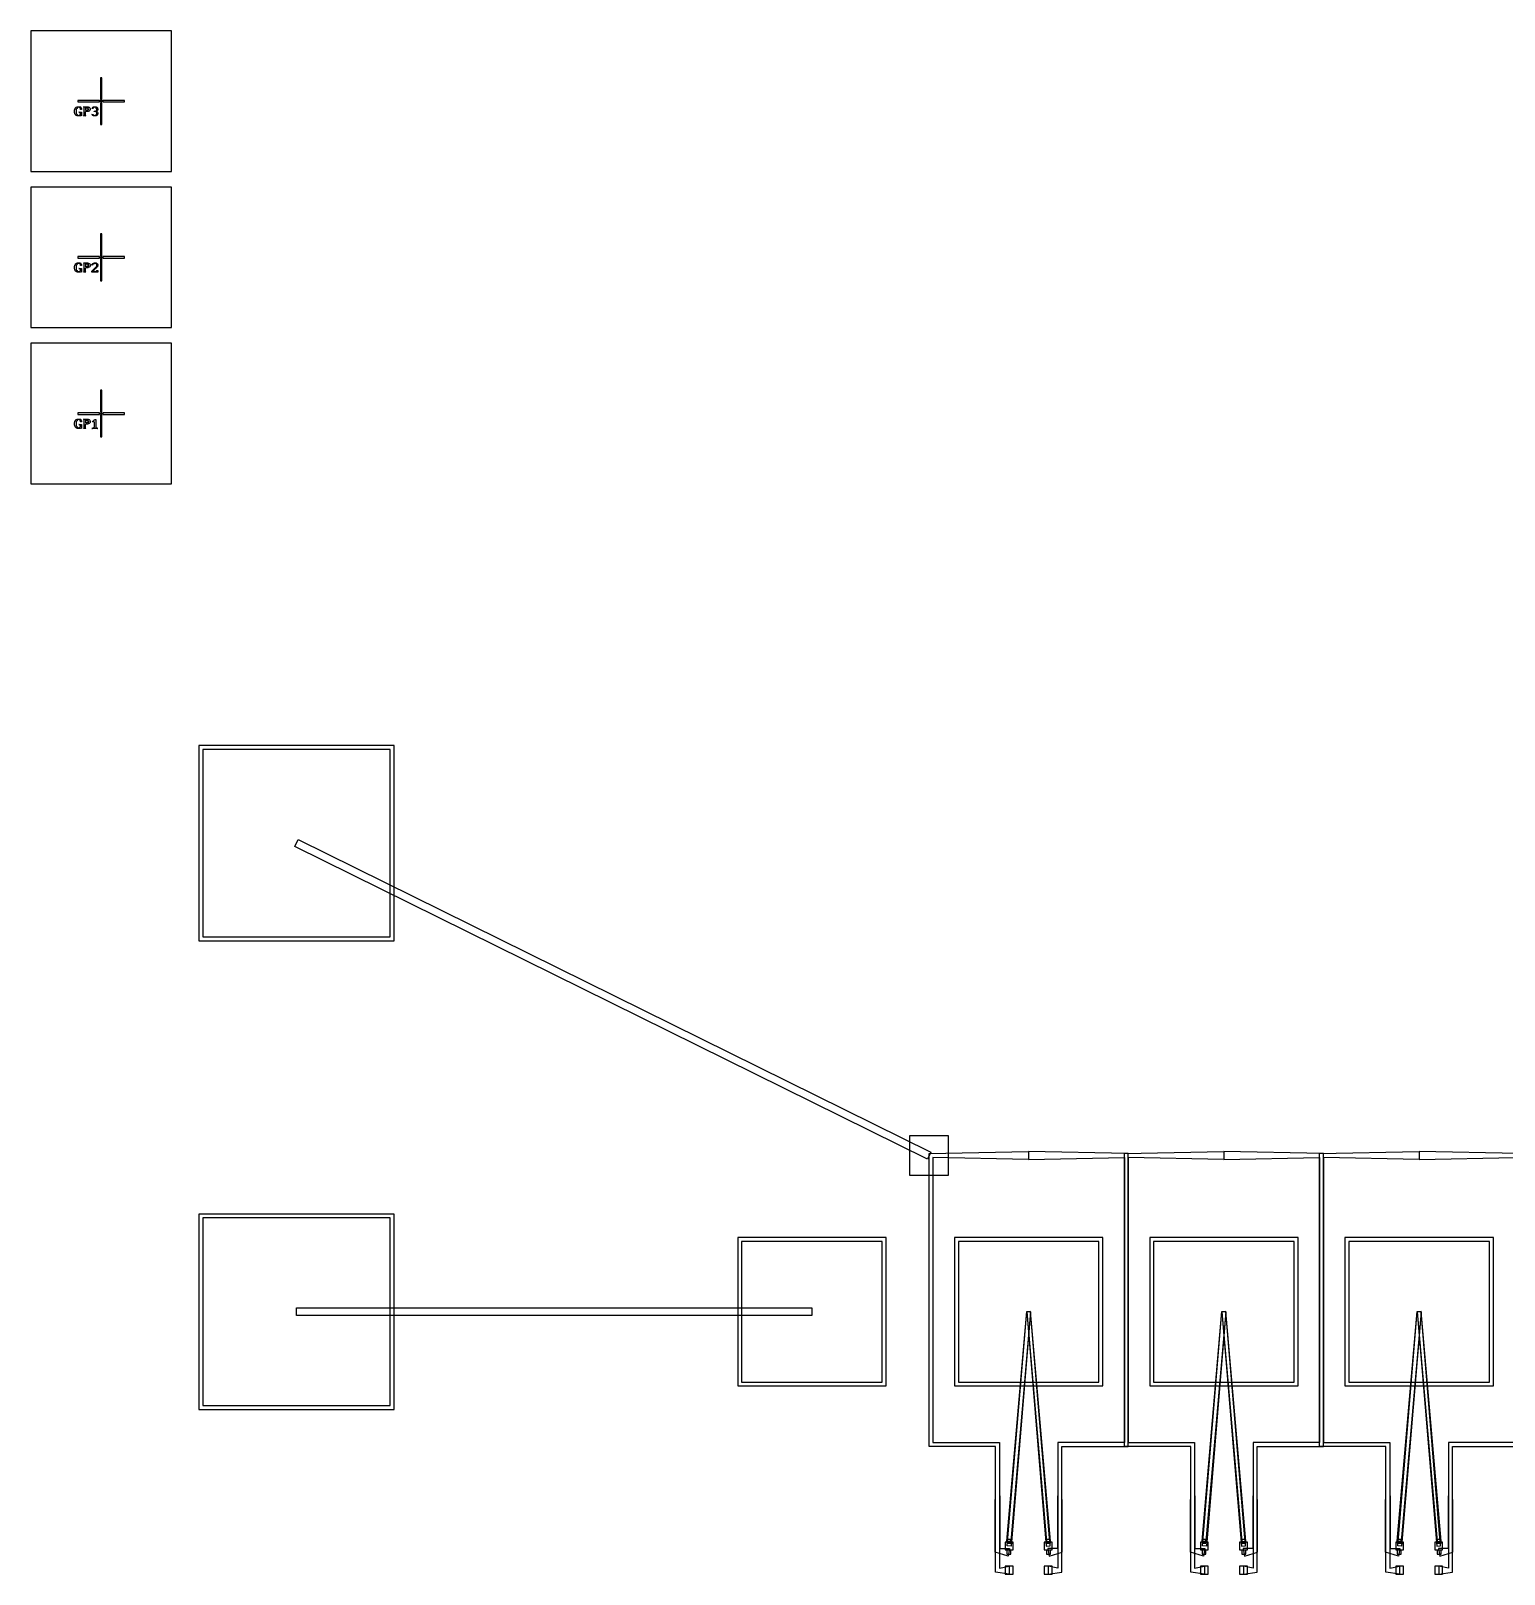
# Model space of a CAD drawing. Extents: x -3590 to 3590, y -2090 to 2775.
# Drawn here: x -3590 to -1704, y -1686 to 290 of the extents above; entities that cross this region are included whole.
import ezdxf

# ---------------------------------------------------------------- set-up
doc = ezdxf.new("R2010")
doc.units = 0

msp = doc.modelspace()

# ---------------------------------------------------------------- linework, layer by layer
at = {"layer": 'M1_Neg'}
for points in [[(-3501, 202), (-3499, 202), (-3499, 230), (-3501, 230)], [(-3530, 199), (-3502, 199), (-3502, 201), (-3530, 201)], [(-3498, 200.2), (-3499.8, 200.2), (-3499.8, 202), (-3500.2, 202), (-3500.2, 200.2), (-3502, 200.2), (-3502, 199.8), (-3500.2, 199.8), (-3500.2, 198), (-3499.8, 198), (-3499.8, 199.8), (-3498, 199.8)], [(-3501, 170), (-3499, 170), (-3499, 198), (-3501, 198)], [(-3498, 199), (-3470, 199), (-3470, 201), (-3498, 201)], [(-3534.3, 188.7), (-3533.6, 189.4), (-3533.6, 190.1), (-3532.9, 190.8), (-3532.9, 191.5), (-3532.2, 192.2), (-3531.5, 192.2), (-3530.8, 192.9), (-3530.1, 192.9), (-3529.4, 192.9), (-3528.7, 192.9), (-3528, 192.9), (-3527.3, 192.9), (-3526.6, 192.9), (-3525.9, 192.2), (-3525.9, 191.5), (-3525.2, 190.8), (-3525.2, 190.1), (-3525.2, 189.4), (-3525.9, 189.4), (-3526.6, 189.4), (-3526.6, 190.1), (-3526.6, 190.8), (-3527.3, 191.5), (-3528, 192.2), (-3528.7, 192.2), (-3529.4, 192.2), (-3530.1, 191.5), (-3530.8, 190.8), (-3531.5, 190.1), (-3532.2, 189.4), (-3532.2, 188.7), (-3532.2, 188), (-3532.2, 187.3), (-3532.2, 186.6), (-3532.2, 185.9), (-3532.2, 185.2), (-3532.2, 184.5), (-3531.5, 183.8), (-3530.8, 183.1), (-3530.1, 182.4), (-3529.4, 181.7), (-3528.7, 181.7), (-3528, 181.7), (-3527.3, 182.4), (-3526.6, 183.1), (-3526.6, 183.8), (-3526.6, 184.5), (-3527.3, 185.2), (-3528, 185.9), (-3528.7, 185.9), (-3528, 185.9), (-3527.3, 185.9), (-3526.6, 185.9), (-3525.9, 185.9), (-3525.2, 185.9), (-3525.2, 185.2), (-3525.2, 184.5), (-3525.2, 183.8), (-3525.2, 183.1), (-3525.2, 182.4), (-3525.2, 181.7), (-3525.2, 181), (-3525.9, 181.7), (-3526.6, 181), (-3527.3, 181), (-3528, 181), (-3528.7, 181), (-3529.4, 181), (-3530.1, 181), (-3530.8, 181), (-3531.5, 181.7), (-3532.2, 181.7), (-3532.9, 182.4), (-3532.9, 183.1), (-3533.6, 183.8), (-3533.6, 184.5), (-3534.3, 185.2), (-3534.3, 185.9), (-3534.3, 186.6), (-3534.3, 187.3), (-3534.3, 188), (-3534.3, 188.7)], [(-3522.4, 192.9), (-3521.7, 192.9), (-3521, 192.9), (-3520.3, 192.9), (-3519.6, 192.9), (-3518.9, 192.9), (-3518.2, 192.9), (-3517.5, 192.9), (-3516.8, 192.9), (-3516.1, 192.2), (-3515.4, 192.2), (-3514.7, 191.5), (-3514, 190.8), (-3514, 190.1), (-3514, 189.4), (-3514, 188.7), (-3514.7, 188), (-3515.4, 187.3), (-3516.1, 187.3), (-3516.8, 186.6), (-3517.5, 186.6), (-3518.2, 186.6), (-3518.9, 186.6), (-3519.6, 186.6), (-3520.3, 185.9), (-3520.3, 185.2), (-3520.3, 184.5), (-3520.3, 183.8), (-3520.3, 183.1), (-3520.3, 182.4), (-3520.3, 181.7), (-3519.6, 181), (-3520.3, 181), (-3521, 181), (-3521.7, 181), (-3522.4, 181), (-3521.7, 181.7), (-3521.7, 182.4), (-3521.7, 183.1), (-3521.7, 183.8), (-3521.7, 184.5), (-3521.7, 185.2), (-3521.7, 185.9), (-3521.7, 186.6), (-3521.7, 187.3), (-3521.7, 188), (-3521.7, 188.7), (-3521.7, 189.4), (-3521.7, 190.1), (-3521.7, 190.8), (-3521.7, 191.5), (-3521.7, 192.2), (-3522.4, 192.9)], [(-3511.9, 190.8), (-3511.2, 191.5), (-3510.5, 192.2), (-3509.8, 192.9), (-3509.1, 192.9), (-3508.4, 192.9), (-3507.7, 192.9), (-3507, 192.9), (-3506.3, 192.9), (-3505.6, 192.2), (-3504.9, 191.5), (-3504.9, 190.8), (-3504.2, 190.1), (-3504.2, 189.4), (-3504.2, 188.7), (-3504.9, 188), (-3505.6, 187.3), (-3505.6, 186.6), (-3504.9, 185.9), (-3504.2, 185.2), (-3504.2, 184.5), (-3504.2, 183.8), (-3504.9, 183.1), (-3504.9, 182.4), (-3505.6, 181.7), (-3506.3, 181), (-3507, 181), (-3507.7, 181), (-3508.4, 181), (-3509.1, 181), (-3509.8, 181), (-3510.5, 181.7), (-3511.2, 182.4), (-3511.9, 183.1), (-3511.2, 183.1), (-3510.5, 183.1), (-3509.8, 182.4), (-3509.1, 181.7), (-3508.4, 181.7), (-3507.7, 181.7), (-3507, 181.7), (-3506.3, 182.4), (-3506.3, 183.1), (-3505.6, 183.8), (-3505.6, 184.5), (-3505.6, 185.2), (-3506.3, 185.9), (-3507, 186.6), (-3507.7, 186.6), (-3508.4, 186.6), (-3509.1, 186.6), (-3509.1, 187.3), (-3508.4, 187.3), (-3507.7, 187.3), (-3507, 187.3), (-3506.3, 188), (-3505.6, 188.7), (-3505.6, 189.4), (-3505.6, 190.1), (-3506.3, 190.8), (-3506.3, 191.5), (-3507, 192.2), (-3507.7, 192.2), (-3508.4, 192.2), (-3509.1, 192.2), (-3509.8, 191.5), (-3510.5, 190.8), (-3511.2, 190.8), (-3511.9, 190.8)], [(-3501, 2), (-3499, 2), (-3499, 30), (-3501, 30)], [(-3530, -1), (-3502, -1), (-3502, 1), (-3530, 1)], [(-3498, 0.2), (-3499.8, 0.2), (-3499.8, 2), (-3500.2, 2), (-3500.2, 0.2), (-3502, 0.2), (-3502, -0.2), (-3500.2, -0.2), (-3500.2, -2), (-3499.8, -2), (-3499.8, -0.2), (-3498, -0.2)], [(-3498, -1), (-3470, -1), (-3470, 1), (-3498, 1)], [(-3534.3, -11.3), (-3533.6, -10.6), (-3533.6, -9.9), (-3532.9, -9.2), (-3532.9, -8.5), (-3532.2, -7.8), (-3531.5, -7.8), (-3530.8, -7.1), (-3530.1, -7.1), (-3529.4, -7.1), (-3528.7, -7.1), (-3528, -7.1), (-3527.3, -7.1), (-3526.6, -7.1), (-3525.9, -7.8), (-3525.9, -8.5), (-3525.2, -9.2), (-3525.2, -9.9), (-3525.2, -10.6), (-3525.9, -10.6), (-3526.6, -10.6), (-3526.6, -9.9), (-3526.6, -9.2), (-3527.3, -8.5), (-3528, -7.8), (-3528.7, -7.8), (-3529.4, -7.8), (-3530.1, -8.5), (-3530.8, -9.2), (-3531.5, -9.9), (-3532.2, -10.6), (-3532.2, -11.3), (-3532.2, -12), (-3532.2, -12.7), (-3532.2, -13.4), (-3532.2, -14.1), (-3532.2, -14.8), (-3532.2, -15.5), (-3531.5, -16.2), (-3530.8, -16.9), (-3530.1, -17.6), (-3529.4, -18.3), (-3528.7, -18.3), (-3528, -18.3), (-3527.3, -17.6), (-3526.6, -16.9), (-3526.6, -16.2), (-3526.6, -15.5), (-3527.3, -14.8), (-3528, -14.1), (-3528.7, -14.1), (-3528, -14.1), (-3527.3, -14.1), (-3526.6, -14.1), (-3525.9, -14.1), (-3525.2, -14.1), (-3525.2, -14.8), (-3525.2, -15.5), (-3525.2, -16.2), (-3525.2, -16.9), (-3525.2, -17.6), (-3525.2, -18.3), (-3525.2, -19), (-3525.9, -18.3), (-3526.6, -19), (-3527.3, -19), (-3528, -19), (-3528.7, -19), (-3529.4, -19), (-3530.1, -19), (-3530.8, -19), (-3531.5, -18.3), (-3532.2, -18.3), (-3532.9, -17.6), (-3532.9, -16.9), (-3533.6, -16.2), (-3533.6, -15.5), (-3534.3, -14.8), (-3534.3, -14.1), (-3534.3, -13.4), (-3534.3, -12.7), (-3534.3, -12), (-3534.3, -11.3)], [(-3522.4, -7.1), (-3521.7, -7.1), (-3521, -7.1), (-3520.3, -7.1), (-3519.6, -7.1), (-3518.9, -7.1), (-3518.2, -7.1), (-3517.5, -7.1), (-3516.8, -7.1), (-3516.1, -7.8), (-3515.4, -7.8), (-3514.7, -8.5), (-3514, -9.2), (-3514, -9.9), (-3514, -10.6), (-3514, -11.3), (-3514.7, -12), (-3515.4, -12.7), (-3516.1, -12.7), (-3516.8, -13.4), (-3517.5, -13.4), (-3518.2, -13.4), (-3518.9, -13.4), (-3519.6, -13.4), (-3520.3, -14.1), (-3520.3, -14.8), (-3520.3, -15.5), (-3520.3, -16.2), (-3520.3, -16.9), (-3520.3, -17.6), (-3520.3, -18.3), (-3519.6, -19), (-3520.3, -19), (-3521, -19), (-3521.7, -19), (-3522.4, -19), (-3521.7, -18.3), (-3521.7, -17.6), (-3521.7, -16.9), (-3521.7, -16.2), (-3521.7, -15.5), (-3521.7, -14.8), (-3521.7, -14.1), (-3521.7, -13.4), (-3521.7, -12.7), (-3521.7, -12), (-3521.7, -11.3), (-3521.7, -10.6), (-3521.7, -9.9), (-3521.7, -9.2), (-3521.7, -8.5), (-3521.7, -7.8), (-3522.4, -7.1)], [(-3511.9, -9.2), (-3511.2, -8.5), (-3510.5, -7.8), (-3509.8, -7.8), (-3509.1, -7.1), (-3508.4, -7.1), (-3507.7, -7.1), (-3507, -7.1), (-3506.3, -7.1), (-3505.6, -7.8), (-3504.9, -8.5), (-3504.2, -9.2), (-3504.2, -9.9), (-3504.2, -10.6), (-3504.9, -11.3), (-3504.9, -12), (-3505.6, -12.7), (-3506.3, -13.4), (-3507, -14.1), (-3507.7, -14.8), (-3508.4, -15.5), (-3509.1, -16.2), (-3509.8, -16.9), (-3510.5, -17.6), (-3509.8, -18.3), (-3509.1, -18.3), (-3508.4, -18.3), (-3507.7, -18.3), (-3507, -18.3), (-3506.3, -17.6), (-3505.6, -16.9), (-3504.9, -16.9), (-3504.2, -16.9), (-3504.2, -17.6), (-3504.2, -18.3), (-3504.2, -19), (-3504.9, -19), (-3505.6, -19), (-3506.3, -19), (-3507, -19), (-3507.7, -19), (-3508.4, -19), (-3509.1, -19), (-3509.8, -19), (-3510.5, -19), (-3511.2, -19), (-3511.9, -19), (-3511.9, -18.3), (-3511.9, -17.6), (-3511.2, -16.9), (-3510.5, -16.2), (-3509.8, -15.5), (-3509.1, -14.8), (-3508.4, -14.1), (-3507.7, -13.4), (-3507, -12.7), (-3506.3, -12), (-3505.6, -11.3), (-3505.6, -10.6), (-3505.6, -9.9), (-3505.6, -9.2), (-3506.3, -8.5), (-3507, -7.8), (-3507.7, -7.8), (-3508.4, -7.8), (-3509.1, -8.5), (-3509.8, -8.5), (-3510.5, -9.2), (-3511.2, -9.9), (-3511.9, -9.9), (-3511.9, -9.2)], [(-3501, -30), (-3499, -30), (-3499, -2), (-3501, -2)], [(-3501, -198), (-3499, -198), (-3499, -170), (-3501, -170)], [(-3534.3, -211.3), (-3533.6, -210.6), (-3533.6, -209.9), (-3532.9, -209.2), (-3532.9, -208.5), (-3532.2, -207.8), (-3531.5, -207.8), (-3530.8, -207.1), (-3530.1, -207.1), (-3529.4, -207.1), (-3528.7, -207.1), (-3528, -207.1), (-3527.3, -207.1), (-3526.6, -207.1), (-3525.9, -207.8), (-3525.9, -208.5), (-3525.2, -209.2), (-3525.2, -209.9), (-3525.2, -210.6), (-3525.9, -210.6), (-3526.6, -210.6), (-3526.6, -209.9), (-3526.6, -209.2), (-3527.3, -208.5), (-3528, -207.8), (-3528.7, -207.8), (-3529.4, -207.8), (-3530.1, -208.5), (-3530.8, -209.2), (-3531.5, -209.9), (-3532.2, -210.6), (-3532.2, -211.3), (-3532.2, -212), (-3532.2, -212.7), (-3532.2, -213.4), (-3532.2, -214.1), (-3532.2, -214.8), (-3532.2, -215.5), (-3531.5, -216.2), (-3530.8, -216.9), (-3530.1, -217.6), (-3529.4, -218.3), (-3528.7, -218.3), (-3528, -218.3), (-3527.3, -217.6), (-3526.6, -216.9), (-3526.6, -216.2), (-3526.6, -215.5), (-3527.3, -214.8), (-3528, -214.1), (-3528.7, -214.1), (-3528, -214.1), (-3527.3, -214.1), (-3526.6, -214.1), (-3525.9, -214.1), (-3525.2, -214.1), (-3525.2, -214.8), (-3525.2, -215.5), (-3525.2, -216.2), (-3525.2, -216.9), (-3525.2, -217.6), (-3525.2, -218.3), (-3525.2, -219), (-3525.9, -218.3), (-3526.6, -219), (-3527.3, -219), (-3528, -219), (-3528.7, -219), (-3529.4, -219), (-3530.1, -219), (-3530.8, -219), (-3531.5, -218.3), (-3532.2, -218.3), (-3532.9, -217.6), (-3532.9, -216.9), (-3533.6, -216.2), (-3533.6, -215.5), (-3534.3, -214.8), (-3534.3, -214.1), (-3534.3, -213.4), (-3534.3, -212.7), (-3534.3, -212), (-3534.3, -211.3)], [(-3530, -201), (-3502, -201), (-3502, -199), (-3530, -199)], [(-3522.4, -207.1), (-3521.7, -207.1), (-3521, -207.1), (-3520.3, -207.1), (-3519.6, -207.1), (-3518.9, -207.1), (-3518.2, -207.1), (-3517.5, -207.1), (-3516.8, -207.1), (-3516.1, -207.8), (-3515.4, -207.8), (-3514.7, -208.5), (-3514, -209.2), (-3514, -209.9), (-3514, -210.6), (-3514, -211.3), (-3514.7, -212), (-3515.4, -212.7), (-3516.1, -212.7), (-3516.8, -213.4), (-3517.5, -213.4), (-3518.2, -213.4), (-3518.9, -213.4), (-3519.6, -213.4), (-3520.3, -214.1), (-3520.3, -214.8), (-3520.3, -215.5), (-3520.3, -216.2), (-3520.3, -216.9), (-3520.3, -217.6), (-3520.3, -218.3), (-3519.6, -219), (-3520.3, -219), (-3521, -219), (-3521.7, -219), (-3522.4, -219), (-3521.7, -218.3), (-3521.7, -217.6), (-3521.7, -216.9), (-3521.7, -216.2), (-3521.7, -215.5), (-3521.7, -214.8), (-3521.7, -214.1), (-3521.7, -213.4), (-3521.7, -212.7), (-3521.7, -212), (-3521.7, -211.3), (-3521.7, -210.6), (-3521.7, -209.9), (-3521.7, -209.2), (-3521.7, -208.5), (-3521.7, -207.8), (-3522.4, -207.1)], [(-3511.9, -219), (-3511.2, -219), (-3510.5, -218.3), (-3509.8, -218.3), (-3509.1, -217.6), (-3508.4, -216.9), (-3508.4, -216.2), (-3508.4, -215.5), (-3508.4, -214.8), (-3508.4, -214.1), (-3508.4, -213.4), (-3508.4, -212.7), (-3508.4, -212), (-3508.4, -211.3), (-3509.1, -210.6), (-3509.8, -210.6), (-3510.5, -210.6), (-3511.2, -210.6), (-3510.5, -209.9), (-3509.8, -209.2), (-3509.1, -208.5), (-3508.4, -207.8), (-3507.7, -207.8), (-3507, -207.8), (-3507, -208.5), (-3507, -209.2), (-3507, -209.9), (-3507, -210.6), (-3507, -211.3), (-3507, -212), (-3507, -212.7), (-3507, -213.4), (-3507, -214.1), (-3507, -214.8), (-3507, -215.5), (-3507, -216.2), (-3507, -216.9), (-3507, -217.6), (-3506.3, -218.3), (-3505.6, -218.3), (-3504.9, -219), (-3504.2, -219), (-3504.9, -219), (-3505.6, -219), (-3506.3, -219), (-3507, -219), (-3507.7, -219), (-3508.4, -219), (-3509.1, -219), (-3509.8, -219), (-3510.5, -219), (-3511.2, -219), (-3511.9, -219)], [(-3498, -199.8), (-3499.8, -199.8), (-3499.8, -198), (-3500.2, -198), (-3500.2, -199.8), (-3502, -199.8), (-3502, -200.2), (-3500.2, -200.2), (-3500.2, -202), (-3499.8, -202), (-3499.8, -200.2), (-3498, -200.2)], [(-3501, -230), (-3499, -230), (-3499, -202), (-3501, -202)], [(-3498, -201), (-3470, -201), (-3470, -199), (-3498, -199)]]:
    msp.add_lwpolyline(points, close=True, dxfattribs=at)
at = {"layer": 'M1_Pos'}
for points in [[(-3519.6, 191.5), (-3518.9, 191.5), (-3518.2, 191.5), (-3517.5, 191.5), (-3517.5, 190.8), (-3516.8, 190.8), (-3516.8, 190.1), (-3516.1, 190.1), (-3516.1, 189.4), (-3516.8, 189.4), (-3516.8, 188.7), (-3517.5, 188.7), (-3517.5, 188), (-3518.2, 188), (-3518.9, 188), (-3519.6, 188), (-3519.6, 188.7), (-3519.6, 189.4), (-3519.6, 190.1), (-3519.6, 190.8), (-3519.6, 191.5)], [(-3519.6, -8.5), (-3518.9, -8.5), (-3518.2, -8.5), (-3517.5, -8.5), (-3517.5, -9.2), (-3516.8, -9.2), (-3516.8, -9.9), (-3516.1, -9.9), (-3516.1, -10.6), (-3516.8, -10.6), (-3516.8, -11.3), (-3517.5, -11.3), (-3517.5, -12), (-3518.2, -12), (-3518.9, -12), (-3519.6, -12), (-3519.6, -11.3), (-3519.6, -10.6), (-3519.6, -9.9), (-3519.6, -9.2), (-3519.6, -8.5)], [(-3519.6, -208.5), (-3518.9, -208.5), (-3518.2, -208.5), (-3517.5, -208.5), (-3517.5, -209.2), (-3516.8, -209.2), (-3516.8, -209.9), (-3516.1, -209.9), (-3516.1, -210.6), (-3516.8, -210.6), (-3516.8, -211.3), (-3517.5, -211.3), (-3517.5, -212), (-3518.2, -212), (-3518.9, -212), (-3519.6, -212), (-3519.6, -211.3), (-3519.6, -210.6), (-3519.6, -209.9), (-3519.6, -209.2), (-3519.6, -208.5)]]:
    msp.add_lwpolyline(points, close=True, dxfattribs=at)
at = {"layer": 'M2_Neg'}
for points in [[(-3590, 110), (-3410, 110), (-3410, 290), (-3590, 290)], [(-3590, -90), (-3410, -90), (-3410, 90), (-3590, 90)], [(-3590, -290), (-3410, -290), (-3410, -110), (-3590, -110)]]:
    msp.add_lwpolyline(points, close=True, dxfattribs=at)
at = {"layer": 'M2_undercutMsk'}
for points in [[(-3130, -630), (-3370, -630), (-3370, -870), (-3130, -870)], [(-3130, -1230), (-3370, -1230), (-3370, -1470), (-3130, -1470)], [(-2500, -1260), (-2680, -1260), (-2680, -1440), (-2500, -1440)], [(-2222.5, -1260), (-2402.5, -1260), (-2402.5, -1440), (-2222.5, -1440)], [(-2222.5, -1260), (-2402.5, -1260), (-2402.5, -1440), (-2222.5, -1440)], [(-2402.5, -1440), (-2222.5, -1440), (-2222.5, -1260), (-2402.5, -1260)], [(-2402.5, -1440), (-2222.5, -1440), (-2222.5, -1260), (-2402.5, -1260)], [(-1972.5, -1260), (-2152.5, -1260), (-2152.5, -1440), (-1972.5, -1440)], [(-1972.5, -1260), (-2152.5, -1260), (-2152.5, -1440), (-1972.5, -1440)], [(-2152.5, -1440), (-1972.5, -1440), (-1972.5, -1260), (-2152.5, -1260)], [(-2152.5, -1440), (-1972.5, -1440), (-1972.5, -1260), (-2152.5, -1260)], [(-1722.5, -1260), (-1902.5, -1260), (-1902.5, -1440), (-1722.5, -1440)], [(-1722.5, -1260), (-1902.5, -1260), (-1902.5, -1440), (-1722.5, -1440)], [(-1902.5, -1440), (-1722.5, -1440), (-1722.5, -1260), (-1902.5, -1260)], [(-1902.5, -1440), (-1722.5, -1440), (-1722.5, -1260), (-1902.5, -1260)]]:
    msp.add_lwpolyline(points, close=True, dxfattribs=at)
at = {"layer": 'metal1_BB'}
for points in [[(-2337.5, -1686), (-2355, -1683.5), (-2355, -1522.5), (-2440, -1522.5), (-2440, -1147.5), (-2312.5, -1145), (-2312.5, -1155), (-2435, -1152.5), (-2435, -1517.5), (-2350, -1517.5), (-2350, -1678.5), (-2337.5, -1676), (-2337.5, -1686)], [(-2287.5, -1686), (-2270, -1683.5), (-2270, -1522.5), (-2185, -1522.5), (-2185, -1147.5), (-2312.5, -1145), (-2312.5, -1155), (-2190, -1152.5), (-2190, -1517.5), (-2275, -1517.5), (-2275, -1678.5), (-2287.5, -1676), (-2287.5, -1686)], [(-2087.5, -1686), (-2105, -1683.5), (-2105, -1522.5), (-2190, -1522.5), (-2190, -1147.5), (-2062.5, -1145), (-2062.5, -1155), (-2185, -1152.5), (-2185, -1517.5), (-2100, -1517.5), (-2100, -1678.5), (-2087.5, -1676), (-2087.5, -1686)], [(-2037.5, -1686), (-2020, -1683.5), (-2020, -1522.5), (-1935, -1522.5), (-1935, -1147.5), (-2062.5, -1145), (-2062.5, -1155), (-1940, -1152.5), (-1940, -1517.5), (-2025, -1517.5), (-2025, -1678.5), (-2037.5, -1676), (-2037.5, -1686)], [(-1837.5, -1686), (-1855, -1683.5), (-1855, -1522.5), (-1940, -1522.5), (-1940, -1147.5), (-1812.5, -1145), (-1812.5, -1155), (-1935, -1152.5), (-1935, -1517.5), (-1850, -1517.5), (-1850, -1678.5), (-1837.5, -1676), (-1837.5, -1686)], [(-1787.5, -1686), (-1770, -1683.5), (-1770, -1522.5), (-1685, -1522.5), (-1685, -1147.5), (-1812.5, -1145), (-1812.5, -1155), (-1690, -1152.5), (-1690, -1517.5), (-1775, -1517.5), (-1775, -1678.5), (-1787.5, -1676), (-1787.5, -1686)], [(-2217.5, -1255), (-2407.5, -1255), (-2407.5, -1445), (-2217.5, -1445)], [(-2407.5, -1445), (-2217.5, -1445), (-2217.5, -1255), (-2407.5, -1255)], [(-1967.5, -1255), (-2157.5, -1255), (-2157.5, -1445), (-1967.5, -1445)], [(-2157.5, -1445), (-1967.5, -1445), (-1967.5, -1255), (-2157.5, -1255)], [(-1717.5, -1255), (-1907.5, -1255), (-1907.5, -1445), (-1717.5, -1445)], [(-1907.5, -1445), (-1717.5, -1445), (-1717.5, -1255), (-1907.5, -1255)], [(-2339.9914, -1649.7924), (-2314.9914, -1349.7924), (-2310.0086, -1350.2076), (-2335.0086, -1650.2076), (-2339.9914, -1649.7924)], [(-2285.0086, -1649.7924), (-2310.0086, -1349.7924), (-2314.9914, -1350.2076), (-2289.9914, -1650.2076), (-2285.0086, -1649.7924)], [(-2089.9914, -1649.7924), (-2064.9914, -1349.7924), (-2060.0086, -1350.2076), (-2085.0086, -1650.2076), (-2089.9914, -1649.7924)], [(-2035.0086, -1649.7924), (-2060.0086, -1349.7924), (-2064.9914, -1350.2076), (-2039.9914, -1650.2076), (-2035.0086, -1649.7924)], [(-1839.9914, -1649.7924), (-1814.9914, -1349.7924), (-1810.0086, -1350.2076), (-1835.0086, -1650.2076), (-1839.9914, -1649.7924)], [(-1785.0086, -1649.7924), (-1810.0086, -1349.7924), (-1814.9914, -1350.2076), (-1789.9914, -1650.2076), (-1785.0086, -1649.7924)], [(-2332.5, -1645), (-2342.5, -1645), (-2342.5, -1655), (-2332.5, -1655)], [(-2292.5, -1655), (-2282.5, -1655), (-2282.5, -1645), (-2292.5, -1645)], [(-2082.5, -1645), (-2092.5, -1645), (-2092.5, -1655), (-2082.5, -1655)], [(-2042.5, -1655), (-2032.5, -1655), (-2032.5, -1645), (-2042.5, -1645)], [(-1832.5, -1645), (-1842.5, -1645), (-1842.5, -1655), (-1832.5, -1655)], [(-1792.5, -1655), (-1782.5, -1655), (-1782.5, -1645), (-1792.5, -1645)], [(-2332.5, -1676), (-2342.5, -1676), (-2342.5, -1686), (-2332.5, -1686)], [(-2292.5, -1686), (-2282.5, -1686), (-2282.5, -1676), (-2292.5, -1676)], [(-2082.5, -1676), (-2092.5, -1676), (-2092.5, -1686), (-2082.5, -1686)], [(-2042.5, -1686), (-2032.5, -1686), (-2032.5, -1676), (-2042.5, -1676)], [(-1832.5, -1676), (-1842.5, -1676), (-1842.5, -1686), (-1832.5, -1686)], [(-1792.5, -1686), (-1782.5, -1686), (-1782.5, -1676), (-1792.5, -1676)]]:
    msp.add_lwpolyline(points, close=True, dxfattribs=at)
at = {"layer": 'metal2_BB'}
for points in [[(-2338.8495, -1662.9273), (-2355.4248, -1657.9637), (-2355, -1522.5), (-2440, -1522.5), (-2440, -1147.5), (-2312.5, -1145), (-2312.5, -1155), (-2435, -1152.5), (-2435, -1517.5), (-2350, -1517.5), (-2349.5752, -1653.0363), (-2337.1505, -1653.0727), (-2338.8495, -1662.9273)], [(-2286.1505, -1662.9273), (-2269.5752, -1657.9637), (-2270, -1522.5), (-2185, -1522.5), (-2185, -1147.5), (-2312.5, -1145), (-2312.5, -1155), (-2190, -1152.5), (-2190, -1517.5), (-2275, -1517.5), (-2275.4248, -1653.0363), (-2287.8495, -1653.0727), (-2286.1505, -1662.9273)], [(-2088.8495, -1662.9273), (-2105.4248, -1657.9637), (-2105, -1522.5), (-2190, -1522.5), (-2190, -1147.5), (-2062.5, -1145), (-2062.5, -1155), (-2185, -1152.5), (-2185, -1517.5), (-2100, -1517.5), (-2099.5752, -1653.0363), (-2087.1505, -1653.0727), (-2088.8495, -1662.9273)], [(-2036.1505, -1662.9273), (-2019.5752, -1657.9637), (-2020, -1522.5), (-1935, -1522.5), (-1935, -1147.5), (-2062.5, -1145), (-2062.5, -1155), (-1940, -1152.5), (-1940, -1517.5), (-2025, -1517.5), (-2025.4248, -1653.0363), (-2037.8495, -1653.0727), (-2036.1505, -1662.9273)], [(-1838.8495, -1662.9273), (-1855.4248, -1657.9637), (-1855, -1522.5), (-1940, -1522.5), (-1940, -1147.5), (-1812.5, -1145), (-1812.5, -1155), (-1935, -1152.5), (-1935, -1517.5), (-1850, -1517.5), (-1849.5752, -1653.0363), (-1837.1505, -1653.0727), (-1838.8495, -1662.9273)], [(-1786.1505, -1662.9273), (-1769.5752, -1657.9637), (-1770, -1522.5), (-1685, -1522.5), (-1685, -1147.5), (-1812.5, -1145), (-1812.5, -1155), (-1690, -1152.5), (-1690, -1517.5), (-1775, -1517.5), (-1775.4248, -1653.0363), (-1787.8495, -1653.0727), (-1786.1505, -1662.9273)], [(-2217.5, -1255), (-2407.5, -1255), (-2407.5, -1445), (-2217.5, -1445)], [(-2407.5, -1445), (-2217.5, -1445), (-2217.5, -1255), (-2407.5, -1255)], [(-1967.5, -1255), (-2157.5, -1255), (-2157.5, -1445), (-1967.5, -1445)], [(-2157.5, -1445), (-1967.5, -1445), (-1967.5, -1255), (-2157.5, -1255)], [(-1717.5, -1255), (-1907.5, -1255), (-1907.5, -1445), (-1717.5, -1445)], [(-1907.5, -1445), (-1717.5, -1445), (-1717.5, -1255), (-1907.5, -1255)], [(-2340.4906, -1643.784), (-2314.9906, -1349.784), (-2310.0094, -1350.216), (-2335.5094, -1644.216), (-2340.4906, -1643.784)], [(-2284.5094, -1643.784), (-2310.0094, -1349.784), (-2314.9906, -1350.216), (-2289.4906, -1644.216), (-2284.5094, -1643.784)], [(-2090.4906, -1643.784), (-2064.9906, -1349.784), (-2060.0094, -1350.216), (-2085.5094, -1644.216), (-2090.4906, -1643.784)], [(-2034.5094, -1643.784), (-2060.0094, -1349.784), (-2064.9906, -1350.216), (-2039.4906, -1644.216), (-2034.5094, -1643.784)], [(-1840.4906, -1643.784), (-1814.9906, -1349.784), (-1810.0094, -1350.216), (-1835.5094, -1644.216), (-1840.4906, -1643.784)], [(-1784.5094, -1643.784), (-1810.0094, -1349.784), (-1814.9906, -1350.216), (-1789.4906, -1644.216), (-1784.5094, -1643.784)], [(-2335.5, -1641.5), (-2340.5, -1641.5), (-2340.5, -1646.5), (-2335.5, -1646.5)], [(-2335.5, -1655.5), (-2340.5, -1655.5), (-2340.5, -1660.5), (-2335.5, -1660.5)], [(-2289.5, -1646.5), (-2284.5, -1646.5), (-2284.5, -1641.5), (-2289.5, -1641.5)], [(-2289.5, -1660.5), (-2284.5, -1660.5), (-2284.5, -1655.5), (-2289.5, -1655.5)], [(-2085.5, -1641.5), (-2090.5, -1641.5), (-2090.5, -1646.5), (-2085.5, -1646.5)], [(-2085.5, -1655.5), (-2090.5, -1655.5), (-2090.5, -1660.5), (-2085.5, -1660.5)], [(-2039.5, -1646.5), (-2034.5, -1646.5), (-2034.5, -1641.5), (-2039.5, -1641.5)], [(-2039.5, -1660.5), (-2034.5, -1660.5), (-2034.5, -1655.5), (-2039.5, -1655.5)], [(-1835.5, -1641.5), (-1840.5, -1641.5), (-1840.5, -1646.5), (-1835.5, -1646.5)], [(-1835.5, -1655.5), (-1840.5, -1655.5), (-1840.5, -1660.5), (-1835.5, -1660.5)], [(-1789.5, -1646.5), (-1784.5, -1646.5), (-1784.5, -1641.5), (-1789.5, -1641.5)], [(-1789.5, -1660.5), (-1784.5, -1660.5), (-1784.5, -1655.5), (-1789.5, -1655.5)]]:
    msp.add_lwpolyline(points, close=True, dxfattribs=at)
at = {"layer": 'metal_BB'}
for points in [[(-3125, -625), (-3375, -625), (-3375, -875), (-3125, -875)], [(-2442.2139, -1154.4832), (-3252.2139, -754.4832), (-3247.7861, -745.5168), (-2437.7861, -1145.5168), (-2442.2139, -1154.4832)], [(-2415, -1125), (-2465, -1125), (-2465, -1175), (-2415, -1175)], [(-3125, -1225), (-3375, -1225), (-3375, -1475), (-3125, -1475)], [(-2495, -1255), (-2685, -1255), (-2685, -1445), (-2495, -1445)], [(-2590, -1355), (-3250, -1355), (-3250, -1345), (-2590, -1345), (-2590, -1355)]]:
    msp.add_lwpolyline(points, close=True, dxfattribs=at)

doc.saveas('drawing.dxf')
